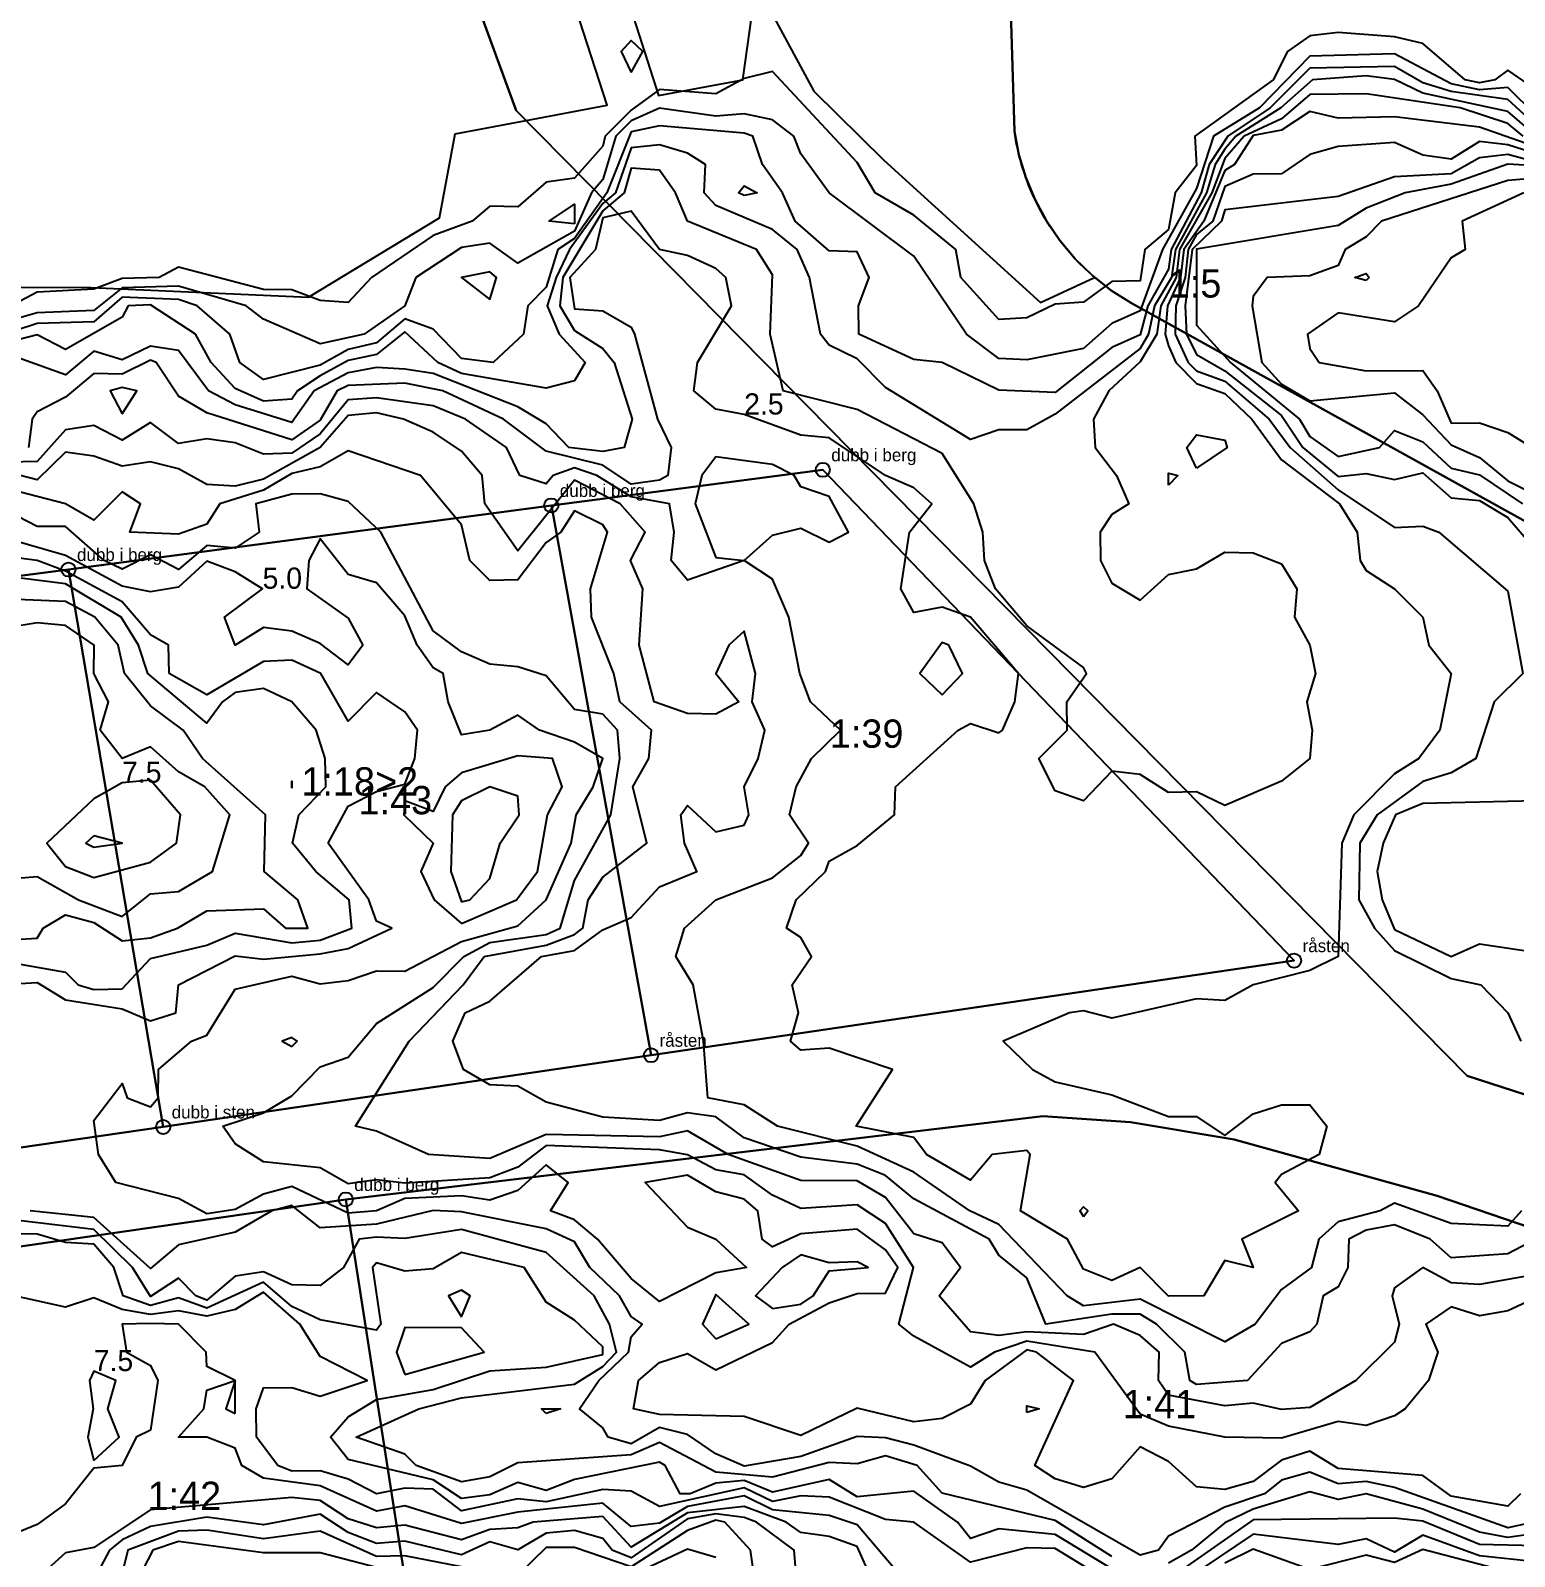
# Model space of a CAD drawing. Header units: metres. Extents: x 304729 to 308942, y 6403920 to 6405836.
# Drawn here: x 305443.5 to 305548.5, y 6404419.6 to 6404527.5 of the extents above; entities that cross this region are included whole.
import ezdxf

# ---------------------------------------------------------------- set-up
doc = ezdxf.new("R2010")
doc.units = ezdxf.units.M
for name, color, linetype in [('FASTIGHETSGRANSER', 7, 'Continuous'), ('GRANSPUNKTER', 1, 'Continuous'), ('HOJDKURVOR_GRUND', 4, 'Continuous'), ('HOJDKURVOR_STOD', 6, 'Continuous'), ('HOJDKURVOR_TEXT', 2, 'Continuous'), ('LILLEBY_4_8', 5, 'Continuous'), ('TOMTBETECKNINGAR', 3, 'Continuous'), ('TOMTER_1945', 1, 'Continuous')]:
    doc.layers.add(name, color=color, linetype=linetype)

msp = doc.modelspace()

# ---------------------------------------------------------------- linework, layer by layer
at = {"layer": 'FASTIGHETSGRANSER'}
msp.add_lwpolyline([(305510.987, 6404589.282), (305445.572, 6404610.011), (305477.883, 6404521.822), (305482.852, 6404516.777), (305545.142, 6404453.551), (305584.749, 6404440.736), (305585.188, 6404442.458), (305592.017, 6404469.243), (305568.066, 6404482.343), (305521.396, 6404508.195), (305519.965, 6404509.1), (305518.634, 6404510.147), (305517.417, 6404511.324), (305516.326, 6404512.619), (305515.373, 6404514.018), (305514.569, 6404515.508), (305513.92, 6404517.072), (305513.434, 6404518.694), (305513.117, 6404520.357), (305510.987, 6404589.282)], close=True, dxfattribs=at)
for points in [[(305482.264, 6404540.633), (305487.947, 6404522.876), (305493.896, 6404523.993), (305494.842, 6404530.744), (305498.928, 6404523.195), (305503.867, 6404518.31), (305514.964, 6404508.241), (305518.787, 6404510.015), (305518.769, 6404510.03), (305518.171, 6404510.566), (305517.601, 6404511.129), (305517.058, 6404511.721), (305516.545, 6404512.337), (305516.062, 6404512.977), (305515.611, 6404513.641), (305515.192, 6404514.325), (305514.807, 6404515.029), (305514.456, 6404515.75), (305514.14, 6404516.488), (305513.861, 6404517.24), (305513.619, 6404518.004), (305513.414, 6404518.78), (305513.247, 6404519.564), (305513.118, 6404520.356), (305510.987, 6404589.283)], [(305385.438, 6404515.505), (305392.62, 6404513.041), (305402.913, 6404513.015), (305417.761, 6404509.355), (305447.782, 6404509.31), (305463.191, 6404508.627), (305472.447, 6404514.221), (305473.569, 6404520.177), (305478.575, 6404521.116), (305484.31, 6404522.193), (305478.767, 6404539.315)]]:
    msp.add_lwpolyline(points, dxfattribs=at)
at = {"layer": 'GRANSPUNKTER'}
for centre in [(305499.56, 6404496.41, 2.89), (305480.36, 6404493.89, 3.32), (305446.21, 6404489.36, 5.08), (305532.89, 6404461.7, 2.38), (305487.41, 6404455.01, 3.15), (305452.91, 6404449.94, 4.81), (305465.82, 6404444.81, 4.92)]:
    msp.add_circle(centre, 0.5, dxfattribs=at)
at = {"layer": 'HOJDKURVOR_GRUND'}
for points in [[(305550, 6404521.5, 0.5), (305548, 6404523.45, 0.5), (305546, 6404523.28, 0.5), (305544, 6404523.7, 0.5), (305540, 6404525.84, 0.5), (305534, 6404525.66, 0.5), (305530.45, 6404522, 0.5), (305527.2, 6404520, 0.5), (305526, 6404516.3, 0.5), (305523.58, 6404512, 0.5), (305522, 6404507.66, 0.5), (305520, 6404506.76, 0.5), (305518, 6404505, 0.5), (305514, 6404504.19, 0.5), (305512, 6404504.29, 0.5), (305509.72, 6404506, 0.5), (305506, 6404511.52, 0.5), (305500, 6404516, 0.5), (305498, 6404518.75, 0.5), (305497.52, 6404520, 0.5), (305496, 6404521.16, 0.5), (305494, 6404521.59, 0.5), (305492, 6404521.41, 0.5), (305488, 6404521.98, 0.5), (305486, 6404521.08, 0.5), (305484.93, 6404520, 0.5), (305484, 6404516.95, 0.5), (305483.19, 6404516, 0.5), (305482, 6404513.28, 0.5), (305478, 6404511.03, 0.5), (305476, 6404512.43, 0.5), (305474, 6404512.13, 0.5), (305470.77, 6404510, 0.5), (305470, 6404508, 0.5), (305467.12, 6404506, 0.5), (305464, 6404505.33, 0.5), (305460, 6404507.06, 0.5), (305458.77, 6404508, 0.5), (305454, 6404509.4, 0.5), (305450, 6404509.28, 0.5), (305448, 6404507.67, 0.5), (305444, 6404507.51, 0.5), (305440, 6404506.39, 0.5)], [(305550, 6404520.78, 1), (305548, 6404522.59, 1), (305544, 6404523.17, 1), (305542, 6404523.78, 1), (305540, 6404524.93, 1), (305534, 6404524.82, 1), (305531.2, 6404522, 1), (305528.21, 6404520, 1), (305526.88, 6404518, 1), (305526.31, 6404516, 1), (305524.2, 6404512, 1), (305524, 6404510.6, 1), (305522.55, 6404508, 1), (305522, 6404505.96, 1), (305520, 6404505.05, 1), (305516, 6404501.88, 1), (305512, 6404502.04, 1), (305508, 6404504, 1), (305506, 6404504.21, 1), (305502.12, 6404506, 1), (305502.09, 6404508, 1), (305502.85, 6404510, 1), (305502, 6404511.83, 1), (305500, 6404511.89, 1), (305497.6, 6404514, 1), (305496.7, 6404516, 1), (305495.29, 6404518, 1), (305494.62, 6404520, 1), (305494, 6404520.22, 1), (305488, 6404520.74, 1), (305486, 6404520.31, 1), (305484.29, 6404516, 1), (305482, 6404512.76, 1), (305480.83, 6404512, 1), (305480, 6404509.33, 1), (305478.7, 6404508, 1), (305478.4, 6404506, 1), (305476.25, 6404504, 1), (305474, 6404504.28, 1), (305472, 6404506.35, 1), (305470, 6404507.08, 1), (305468, 6404505.4, 1), (305466, 6404504.93, 1), (305464, 6404503.82, 1), (305460, 6404502.8, 1), (305458.32, 6404504, 1), (305457.62, 6404506, 1), (305455.3, 6404508, 1), (305454, 6404508.45, 1), (305450, 6404508.63, 1), (305448, 6404506.87, 1), (305444, 6404506.75, 1), (305438, 6404504.81, 1)], [(305550, 6404520.06, 1.5), (305548, 6404521.74, 1.5), (305542, 6404523.05, 1.5), (305540, 6404524.02, 1.5), (305538, 6404524.27, 1.5), (305534.2, 6404524, 1.5), (305531.95, 6404522, 1.5), (305528.78, 6404520, 1.5), (305528, 6404519.09, 1.5), (305527.3, 6404518, 1.5), (305526.7, 6404516, 1.5), (305524.5, 6404512, 1.5), (305524.23, 6404510, 1.5), (305523.01, 6404508, 1.5), (305522.6, 6404506, 1.5), (305522, 6404505, 1.5), (305516, 6404500.34, 1.5), (305514, 6404499.24, 1.5), (305512, 6404499.23, 1.5), (305510, 6404498.56, 1.5), (305504, 6404502.23, 1.5), (305502, 6404504.25, 1.5), (305500, 6404505.23, 1.5), (305499.4, 6404506, 1.5), (305498.61, 6404510, 1.5), (305497.74, 6404512, 1.5), (305496, 6404513.4, 1.5), (305492, 6404515.11, 1.5), (305491.17, 6404516, 1.5), (305491.27, 6404518, 1.5), (305490, 6404518.81, 1.5), (305488, 6404519.39, 1.5), (305486, 6404519.19, 1.5), (305484.9, 6404516, 1.5), (305484, 6404515.24, 1.5), (305481.64, 6404512, 1.5), (305480.7, 6404510, 1.5), (305480.07, 6404508, 1.5), (305480.91, 6404506, 1.5), (305482.75, 6404504, 1.5), (305482, 6404502.7, 1.5), (305480, 6404502.18, 1.5), (305474, 6404503.23, 1.5), (305472.33, 6404504, 1.5), (305470, 6404506.17, 1.5), (305468, 6404504.57, 1.5), (305466, 6404504.14, 1.5), (305464, 6404503.05, 1.5), (305462.4, 6404502, 1.5), (305462, 6404501.4, 1.5), (305460, 6404501.27, 1.5), (305458, 6404502.16, 1.5), (305456.3, 6404504, 1.5), (305455.2, 6404506, 1.5), (305452, 6404508.08, 1.5), (305450.44, 6404508, 1.5), (305450, 6404507.2, 1.5), (305446, 6404504.92, 1.5), (305444, 6404505.96, 1.5), (305442, 6404505.43, 1.5)], [(305549.09, 6404520, 2), (305548, 6404520.91, 2), (305544.65, 6404522, 2), (305538, 6404523, 2), (305534, 6404522.96, 2), (305532, 6404521.24, 2), (305529.36, 6404520, 2), (305528, 6404518.42, 2), (305527.08, 6404516, 2), (305524.79, 6404512, 2), (305524.55, 6404510, 2), (305523.47, 6404508, 2), (305523.19, 6404506, 2), (305522, 6404504.04, 2), (305519.79, 6404502, 2), (305518.71, 6404500, 2), (305518.82, 6404498, 2), (305520.34, 6404496, 2), (305521.2, 6404494, 2), (305520, 6404493.25, 2), (305519.17, 6404492, 2), (305519.2, 6404490, 2), (305520, 6404488.4, 2), (305522, 6404487.2, 2), (305524, 6404489, 2), (305526, 6404489.4, 2), (305528, 6404490.59, 2), (305530, 6404490.53, 2), (305532, 6404489.75, 2), (305533.08, 6404488, 2), (305532.91, 6404486, 2), (305534, 6404484, 2), (305534.4, 6404482, 2), (305533.8, 6404480, 2), (305534.17, 6404478, 2), (305534, 6404476, 2), (305532, 6404474.4, 2), (305528, 6404472.67, 2), (305526, 6404473.64, 2), (305524, 6404473.6, 2), (305522, 6404474.86, 2), (305520, 6404475.11, 2), (305518, 6404473, 2), (305516, 6404473.71, 2), (305514.83, 6404476, 2), (305516.84, 6404478, 2), (305516.83, 6404480, 2), (305518.2, 6404482, 2), (305518, 6404482.44, 2), (305514, 6404485.38, 2), (305511.78, 6404488, 2), (305511, 6404490, 2), (305510.87, 6404492, 2), (305510.25, 6404494, 2), (305508, 6404497.57, 2), (305502, 6404500.67, 2), (305496.75, 6404502, 2), (305495.83, 6404506, 2), (305496, 6404510.21, 2), (305494.87, 6404512, 2), (305490, 6404514, 2), (305489.14, 6404516, 2), (305488, 6404517.6, 2), (305486, 6404517.74, 2), (305485.5, 6404516, 2), (305484, 6404514.73, 2), (305481.18, 6404510, 2), (305480.97, 6404508, 2), (305482, 6404506.27, 2), (305484, 6404504.98, 2), (305484.81, 6404504, 2), (305486.07, 6404500, 2), (305485.5, 6404498, 2), (305484, 6404497.71, 2), (305481.6, 6404498, 2), (305480, 6404499.66, 2), (305478, 6404500.87, 2), (305472, 6404503.22, 2), (305470, 6404503.52, 2), (305468, 6404503.65, 2), (305466, 6404503.27, 2), (305463.58, 6404502, 2), (305462, 6404499.75, 2), (305458, 6404501.01, 2), (305456.12, 6404502, 2), (305454, 6404504.84, 2), (305452, 6404505.16, 2), (305450, 6404504.19, 2), (305448, 6404504.8, 2), (305446, 6404503.13, 2), (305442, 6404504.56, 2)], [(305552, 6404518.12, 3), (305548, 6404519.39, 3), (305546, 6404519.63, 3), (305544, 6404518.38, 3), (305542, 6404518.67, 3), (305540, 6404519.56, 3), (305536, 6404519.27, 3), (305534, 6404518.7, 3), (305532, 6404517.35, 3), (305530, 6404517.33, 3), (305528, 6404516.45, 3), (305527.14, 6404514, 3), (305526, 6404513.05, 3), (305525.39, 6404512, 3), (305525.19, 6404510, 3), (305524.54, 6404508, 3), (305524.48, 6404506, 3), (305525.41, 6404504, 3), (305526, 6404503.41, 3), (305528, 6404502.67, 3), (305531.14, 6404500, 3), (305532.61, 6404498, 3), (305536, 6404495, 3), (305540, 6404492.32, 3), (305542, 6404492.42, 3), (305543.14, 6404492, 3), (305548, 6404487.82, 3), (305549.07, 6404482, 3), (305547.05, 6404480, 3), (305545.75, 6404476, 3), (305544, 6404474.98, 3), (305542, 6404474.37, 3), (305538.78, 6404472, 3), (305537.54, 6404470, 3), (305537.48, 6404466, 3), (305538.59, 6404464, 3), (305540, 6404462.42, 3), (305544, 6404460.44, 3), (305546.11, 6404460, 3), (305548, 6404458, 3), (305548.92, 6404456, 3)], [(305552, 6404517.63, 3.5), (305548, 6404518.71, 3.5), (305546, 6404518.47, 3.5), (305544, 6404517.34, 3.5), (305540, 6404517.13, 3.5), (305536, 6404515.75, 3.5), (305528, 6404514.8, 3.5), (305527.75, 6404514, 3.5), (305525.69, 6404512, 3.5), (305525.19, 6404508, 3.5), (305525.29, 6404506, 3.5), (305526, 6404504.56, 3.5), (305528, 6404503.41, 3.5), (305532, 6404500.26, 3.5), (305533.51, 6404498, 3.5), (305536, 6404495.94, 3.5), (305538, 6404496.15, 3.5), (305540, 6404495.73, 3.5), (305542, 6404496.19, 3.5), (305544, 6404494.42, 3.5), (305546, 6404494.25, 3.5), (305548, 6404493.03, 3.5), (305550.62, 6404490, 3.5)], [(305550, 6404517.91, 4), (305548, 6404518.03, 4), (305544, 6404516.6, 4), (305540.75, 6404516, 4), (305538, 6404514.91, 4), (305536, 6404513.7, 4), (305526, 6404512.02, 4), (305526, 6404506.63, 4), (305528.4, 6404504, 4), (305533.27, 6404500, 4), (305534, 6404498.77, 4), (305536, 6404497.36, 4), (305538.93, 6404498, 4), (305540, 6404499.2, 4), (305542, 6404498.39, 4), (305544, 6404496.53, 4), (305546, 6404496.05, 4), (305549.04, 6404494, 4)], [(305494, 6404515.82, 1), (305493.59, 6404516, 1), (305494, 6404516.5, 1), (305494.92, 6404516, 1), (305494, 6404515.82, 1)], [(305550, 6404517.04, 4.5), (305548, 6404516.87, 4.5), (305539.07, 6404514, 4.5), (305538, 6404512.89, 4.5), (305536.5, 6404512, 4.5), (305536, 6404510.86, 4.5), (305534, 6404510.12, 4.5), (305531, 6404510, 4.5), (305530, 6404508.67, 4.5), (305529.93, 6404508, 4.5), (305530.61, 6404504, 4.5), (305532, 6404502.47, 4.5), (305534, 6404501.3, 4.5), (305540, 6404501.86, 4.5), (305542, 6404500.31, 4.5), (305544, 6404498.18, 4.5), (305546, 6404497.27, 4.5), (305548, 6404495.63, 4.5), (305550, 6404494.63, 4.5)], [(305476, 6404508.46, 1), (305476.49, 6404510, 1), (305476, 6404510.41, 1), (305474, 6404510, 1), (305476, 6404508.46, 1)], [(305538, 6404509.81, 4.5), (305537.2, 6404510, 4.5), (305538, 6404510.29, 4.5), (305538.2, 6404510, 4.5), (305538, 6404509.81, 4.5)], [(305450, 6404500.38, 3), (305451.04, 6404502, 3), (305450, 6404502.24, 3), (305449.16, 6404502, 3), (305450, 6404500.38, 3)], [(305548.97, 6404444, 3), (305548, 6404442.92, 3), (305544, 6404443.11, 3), (305540, 6404444.55, 3), (305538.97, 6404444, 3), (305536, 6404443.24, 3), (305534.65, 6404442, 3), (305534.12, 6404440, 3), (305532, 6404438.44, 3), (305530.14, 6404436, 3), (305528, 6404434.74, 3), (305522, 6404437.75, 3), (305518, 6404437.29, 3), (305516.85, 6404438, 3), (305512, 6404443.04, 3), (305509.96, 6404444, 3), (305506, 6404446.73, 3), (305502, 6404448.58, 3), (305496.36, 6404450, 3), (305494, 6404451.5, 3), (305491.43, 6404452, 3), (305491.12, 6404456, 3), (305490.4, 6404460, 3), (305489.17, 6404462, 3), (305489.79, 6404464, 3), (305492, 6404466, 3), (305496, 6404467.56, 3), (305498, 6404469.14, 3), (305498.54, 6404470, 3), (305497.21, 6404472, 3), (305497.68, 6404474, 3), (305498.77, 6404476, 3), (305500.82, 6404478, 3), (305498.7, 6404480, 3), (305497.94, 6404482, 3), (305497.15, 6404486, 3), (305496, 6404488.67, 3), (305494, 6404490, 3), (305490, 6404488.6, 3), (305488.83, 6404490, 3), (305489.05, 6404492, 3), (305488.71, 6404494, 3), (305486, 6404494.51, 3), (305483.58, 6404496, 3), (305482, 6404496.54, 3), (305480.48, 6404496, 3), (305480, 6404495.42, 3), (305478.14, 6404496, 3), (305477.18, 6404498, 3), (305474.3, 6404500, 3), (305472, 6404500.94, 3), (305468, 6404501.49, 3), (305466, 6404501.36, 3), (305464, 6404498.96, 3), (305462, 6404497.59, 3), (305460, 6404497.51, 3), (305458, 6404498.32, 3), (305456, 6404498.6, 3), (305454, 6404498.27, 3), (305452, 6404499.75, 3), (305450, 6404498.5, 3), (305448, 6404499.55, 3), (305446, 6404499.24, 3), (305444, 6404496.99, 3), (305442, 6404496.94, 3)], [(305550, 6404442, 3.5), (305548, 6404440.97, 3.5), (305544, 6404440.68, 3.5), (305542.51, 6404442, 3.5), (305540, 6404443.01, 3.5), (305538, 6404442.65, 3.5), (305536.76, 6404442, 3.5), (305536.69, 6404440, 3.5), (305536, 6404438.64, 3.5), (305534.94, 6404438, 3.5), (305534.5, 6404436, 3.5), (305534, 6404435.44, 3.5), (305532, 6404434.63, 3.5), (305529.6, 6404432, 3.5), (305526, 6404431.73, 3.5), (305525.52, 6404432, 3.5), (305525.17, 6404434, 3.5), (305523.16, 6404436, 3.5), (305522, 6404436.69, 3.5), (305520, 6404436.7, 3.5), (305515.33, 6404436, 3.5), (305514, 6404439.26, 3.5), (305512, 6404440.88, 3.5), (305511.33, 6404442, 3.5), (305506, 6404444.86, 3.5), (305504, 6404446.51, 3.5), (305502, 6404447.31, 3.5), (305498, 6404447.8, 3.5), (305494, 6404449.17, 3.5), (305492, 6404450.65, 3.5), (305490, 6404450.94, 3.5), (305488, 6404450.4, 3.5), (305484, 6404450.62, 3.5), (305480, 6404451.69, 3.5), (305478, 6404452.83, 3.5), (305476, 6404452.92, 3.5), (305474.14, 6404454, 3.5), (305473.39, 6404456, 3.5), (305474.27, 6404458, 3.5), (305476, 6404458.84, 3.5), (305479.67, 6404462, 3.5), (305482, 6404462.41, 3.5), (305484, 6404463.87, 3.5), (305486, 6404464.75, 3.5), (305488, 6404466.92, 3.5), (305490.64, 6404468, 3.5), (305489.78, 6404470, 3.5), (305489.53, 6404472, 3.5), (305490, 6404472.67, 3.5), (305492, 6404470.8, 3.5), (305494, 6404471.27, 3.5), (305494.32, 6404472, 3.5), (305494, 6404474, 3.5), (305495, 6404476, 3.5), (305495.45, 6404478, 3.5), (305494.56, 6404480, 3.5), (305494.81, 6404482, 3.5), (305494, 6404485, 3.5), (305492.92, 6404484, 3.5), (305492, 6404482, 3.5), (305493.63, 6404480, 3.5), (305492, 6404479.14, 3.5), (305490, 6404479.17, 3.5), (305487.64, 6404480, 3.5), (305486.57, 6404484, 3.5), (305486.84, 6404488, 3.5), (305485.95, 6404490, 3.5), (305487, 6404492, 3.5), (305485.22, 6404494, 3.5), (305482, 6404495.67, 3.5), (305478, 6404490.69, 3.5), (305475.66, 6404494, 3.5), (305475.48, 6404496, 3.5), (305474, 6404497.74, 3.5), (305472, 6404499.08, 3.5), (305469.9, 6404500, 3.5), (305468, 6404500.43, 3.5), (305466, 6404500.24, 3.5), (305464, 6404498, 3.5), (305460, 6404495.75, 3.5), (305458, 6404495.25, 3.5), (305456, 6404495.37, 3.5), (305454, 6404496.48, 3.5), (305452, 6404496.97, 3.5), (305450, 6404496.68, 3.5), (305448, 6404497.38, 3.5), (305446, 6404497.66, 3.5), (305444, 6404495.71, 3.5), (305442, 6404496.22, 3.5)], [(305526, 6404496.53, 2), (305525.31, 6404498, 2), (305526, 6404498.88, 2), (305528, 6404498.5, 2), (305528.17, 6404498, 2), (305526, 6404496.53, 2)], [(305550, 6404439.51, 4), (305546, 6404438.8, 4), (305544, 6404438.91, 4), (305542, 6404440, 4), (305540, 6404438.55, 4), (305539.82, 6404438, 4), (305540.33, 6404436, 4), (305540, 6404434.71, 4), (305537.26, 6404432, 4), (305534, 6404430.09, 4), (305532, 6404429.96, 4), (305530, 6404430.4, 4), (305528, 6404430.22, 4), (305524, 6404430.96, 4), (305523.31, 6404432, 4), (305523.35, 6404434, 4), (305522, 6404435.19, 4), (305520.11, 6404436, 4), (305518, 6404435.25, 4), (305514, 6404435.44, 4), (305512, 6404435.19, 4), (305510, 6404435.46, 4), (305507.79, 6404438, 4), (305509.31, 6404440, 4), (305508, 6404441.75, 4), (305506, 6404442.39, 4), (305504, 6404444.95, 4), (305502, 6404446.12, 4), (305498, 6404446.16, 4), (305492.87, 6404448, 4), (305490, 6404449.66, 4), (305488, 6404449.25, 4), (305480, 6404449.4, 4), (305476, 6404447.7, 4), (305471.67, 6404448, 4), (305468, 6404449.65, 4), (305466.5, 6404450, 4), (305470.3, 6404456, 4), (305474.12, 6404460, 4), (305475.62, 6404462, 4), (305480, 6404462.79, 4), (305482, 6404463.56, 4), (305482.58, 6404464, 4), (305482.97, 6404466, 4), (305484, 6404467.61, 4), (305487.11, 6404470, 4), (305486.12, 6404474, 4), (305487.26, 6404476, 4), (305487.45, 6404478, 4), (305485.2, 6404480, 4), (305484.79, 6404482, 4), (305483.19, 6404486, 4), (305483.14, 6404488, 4), (305484.33, 6404492, 4), (305484, 6404492.52, 4), (305482, 6404493.52, 4), (305481.03, 6404492, 4), (305480, 6404491.28, 4), (305478, 6404488.62, 4), (305476, 6404488.59, 4), (305474.59, 6404490, 4), (305474, 6404492.53, 4), (305471.11, 6404496, 4), (305466, 6404497.76, 4), (305464, 6404496.63, 4), (305462, 6404496.16, 4), (305460, 6404494.97, 4), (305456.91, 6404494, 4), (305456, 6404492.57, 4), (305454, 6404491.85, 4), (305450.55, 6404492, 4), (305451.31, 6404494, 4), (305450, 6404494.86, 4), (305448, 6404492.86, 4), (305446, 6404494, 4), (305442, 6404495.04, 4)], [(305492, 6404490.21, 3), (305494, 6404490, 3), (305496, 6404491.78, 3), (305498, 6404492.29, 3), (305500, 6404491.29, 3), (305501.38, 6404492, 3), (305500, 6404494.53, 3), (305498, 6404495.2, 3), (305497.53, 6404496, 3), (305496, 6404496.79, 3), (305492, 6404497.33, 3), (305491, 6404496, 3), (305490.53, 6404494, 3), (305492, 6404490.21, 3)], [(305524, 6404495.33, 2), (305524, 6404496.17, 2), (305524.67, 6404496, 2), (305524, 6404495.33, 2)], [(305558, 6404441.58, 4.5), (305548, 6404436.93, 4.5), (305546, 6404436.58, 4.5), (305544, 6404437.22, 4.5), (305542.22, 6404436, 4.5), (305543.05, 6404434, 4.5), (305542.4, 6404432, 4.5), (305540.75, 6404430, 4.5), (305540, 6404429.52, 4.5), (305538, 6404428.83, 4.5), (305536, 6404429.11, 4.5), (305532, 6404427.94, 4.5), (305528, 6404428, 4.5), (305524, 6404428.78, 4.5), (305522, 6404429.63, 4.5), (305518.8, 6404434, 4.5), (305514, 6404434.8, 4.5), (305511.7, 6404434, 4.5), (305510, 6404432.95, 4.5), (305506, 6404435.14, 4.5), (305504.94, 6404436, 4.5), (305505.98, 6404440, 4.5), (305504, 6404443.1, 4.5), (305502, 6404444.42, 4.5), (305498, 6404444.16, 4.5), (305496, 6404445.11, 4.5), (305494, 6404446.55, 4.5), (305492, 6404446.9, 4.5), (305490, 6404447.97, 4.5), (305488, 6404448.33, 4.5), (305480, 6404448.62, 4.5), (305478, 6404447.09, 4.5), (305476, 6404446.33, 4.5), (305470, 6404445.96, 4.5), (305468, 6404446.2, 4.5), (305466, 6404445.91, 4.5), (305464, 6404447.04, 4.5), (305460, 6404447.48, 4.5), (305458, 6404448.75, 4.5), (305457.13, 6404450, 4.5), (305460, 6404450.93, 4.5), (305462, 6404452.15, 4.5), (305464, 6404454.2, 4.5), (305466, 6404454.88, 4.5), (305468, 6404457.25, 4.5), (305472, 6404459.79, 4.5), (305474.17, 6404462, 4.5), (305476, 6404462.99, 4.5), (305480, 6404463.55, 4.5), (305480.98, 6404464, 4.5), (305482, 6404467.36, 4.5), (305484.57, 6404472, 4.5), (305485.2, 6404476, 4.5), (305485.05, 6404478, 4.5), (305484, 6404479.12, 4.5), (305482, 6404479.46, 4.5), (305480, 6404481.84, 4.5), (305478, 6404482.48, 4.5), (305476, 6404482.67, 4.5), (305474, 6404483.53, 4.5), (305472, 6404485.02, 4.5), (305468.3, 6404492, 4.5), (305466, 6404494.16, 4.5), (305464, 6404494.71, 4.5), (305462, 6404494.68, 4.5), (305459.45, 6404494, 4.5), (305459.7, 6404492, 4.5), (305458, 6404490.87, 4.5), (305456, 6404491.05, 4.5), (305454, 6404489.37, 4.5), (305452, 6404490.39, 4.5), (305450, 6404489.38, 4.5), (305448.73, 6404490, 4.5), (305446, 6404492.41, 4.5), (305444, 6404492.41, 4.5), (305442, 6404493.43, 4.5)], [(305442, 6404460.03, 5.5), (305444, 6404460.15, 5.5), (305446, 6404458.94, 5.5), (305450, 6404458.29, 5.5), (305452, 6404457.45, 5.5), (305453.8, 6404458, 5.5), (305454, 6404460, 5.5), (305458, 6404462.03, 5.5), (305460, 6404461.8, 5.5), (305464, 6404462.17, 5.5), (305466, 6404462.55, 5.5), (305469.09, 6404464, 5.5), (305468, 6404464.48, 5.5), (305467.46, 6404466, 5.5), (305464.58, 6404470, 5.5), (305466, 6404472.62, 5.5), (305468, 6404473.67, 5.5), (305470, 6404474.18, 5.5), (305470.71, 6404476, 5.5), (305470.9, 6404478, 5.5), (305470, 6404479.29, 5.5), (305468, 6404480.67, 5.5), (305466, 6404478.64, 5.5), (305464.05, 6404482, 5.5), (305462, 6404482.94, 5.5), (305460, 6404482.86, 5.5), (305456, 6404480.5, 5.5), (305453.32, 6404482, 5.5), (305453.29, 6404484, 5.5), (305452, 6404484.75, 5.5), (305450, 6404487.07, 5.5), (305446, 6404489.24, 5.5), (305444, 6404490, 5.5), (305442, 6404490.25, 5.5)], [(305442, 6404461.59, 6), (305446, 6404460.88, 6), (305446.9, 6404460, 6), (305448, 6404459.66, 6), (305450, 6404459.71, 6), (305452, 6404461.85, 6), (305456, 6404462.8, 6), (305458, 6404463.65, 6), (305462, 6404462.95, 6), (305464, 6404463.15, 6), (305466.24, 6404464, 6), (305466.06, 6404466, 6), (305463.71, 6404468, 6), (305462.05, 6404470, 6), (305462.5, 6404472, 6), (305464.42, 6404474, 6), (305464.37, 6404476, 6), (305463.73, 6404478, 6), (305462, 6404480, 6), (305460, 6404480.94, 6), (305458, 6404480.66, 6), (305457.11, 6404480, 6), (305456, 6404478.5, 6), (305451.83, 6404482, 6), (305451.17, 6404484, 6), (305449.93, 6404486, 6), (305446, 6404488.34, 6), (305440, 6404489.09, 6)], [(305440, 6404463.05, 6.5), (305444, 6404463.3, 6.5), (305444.42, 6404464, 6.5), (305446, 6404464.93, 6.5), (305448, 6404464.4, 6.5), (305450, 6404463.1, 6.5), (305452, 6404463.32, 6.5), (305453.92, 6404464, 6.5), (305456, 6404465.23, 6.5), (305460, 6404465.37, 6.5), (305461.56, 6404464, 6.5), (305463.14, 6404464, 6.5), (305462.43, 6404466, 6.5), (305460.06, 6404468, 6.5), (305460.14, 6404472, 6.5), (305455.7, 6404476, 6.5), (305454.31, 6404478, 6.5), (305452, 6404479.71, 6.5), (305450.17, 6404482, 6.5), (305449.73, 6404484, 6.5), (305448.07, 6404486, 6.5), (305446, 6404487.1, 6.5), (305442, 6404487.27, 6.5)], [(305442, 6404467.48, 7), (305444, 6404467.66, 7), (305446.93, 6404466, 7), (305450, 6404464.82, 7), (305452, 6404466.42, 7), (305454, 6404466.6, 7), (305456.4, 6404468, 7), (305457.62, 6404472, 7), (305455.85, 6404474, 7), (305454, 6404475.06, 7), (305452, 6404476.82, 7), (305450, 6404476, 7), (305448.46, 6404478, 7), (305449.03, 6404480, 7), (305448, 6404482, 7), (305448.03, 6404484, 7), (305446, 6404485.4, 7), (305444, 6404485.6, 7), (305442, 6404485.27, 7)], [(305508, 6404480.5, 3), (305509.43, 6404482, 3), (305508.47, 6404484, 3), (305508, 6404484.19, 3), (305506.42, 6404482, 3), (305508, 6404480.5, 3)], [(305474, 6404464.33, 5.5), (305477.9, 6404466, 5.5), (305479.38, 6404468, 5.5), (305480.08, 6404472, 5.5), (305481.12, 6404474, 5.5), (305480.44, 6404476, 5.5), (305478, 6404476.19, 5.5), (305474, 6404474.98, 5.5), (305472.86, 6404474, 5.5), (305472, 6404472.25, 5.5), (305470, 6404473, 5.5), (305469.92, 6404472, 5.5), (305472, 6404470, 5.5), (305471.14, 6404468, 5.5), (305472.07, 6404466, 5.5), (305474, 6404464.33, 5.5)], [(305462, 6404473.9, 6.5), (305462, 6404474.4, 6.5), (305462, 6404473.9, 6.5)], [(305474, 6404465.85, 6), (305474.59, 6404466, 6), (305476, 6404467.5, 6), (305476.74, 6404470, 6), (305478.08, 6404472, 6), (305478, 6404473.33, 6), (305476, 6404474, 6), (305474, 6404473, 6), (305473.36, 6404472, 6), (305473.26, 6404468, 6), (305474, 6404465.85, 6)], [(305550, 6404473, 3.5), (305542, 6404472.82, 3.5), (305540.07, 6404472, 3.5), (305539.19, 6404470, 3.5), (305538.77, 6404468, 3.5), (305539.12, 6404466, 3.5), (305540, 6404463.91, 3.5), (305544, 6404462, 3.5), (305546, 6404462.9, 3.5), (305552, 6404462, 3.5)], [(305448, 6404469.72, 8), (305450, 6404470, 8), (305448, 6404470.52, 8), (305447.44, 6404470, 8), (305448, 6404469.72, 8)], [(305520, 6404419.55, 6), (305516, 6404422.1, 6), (305508, 6404424.05, 6), (305506.24, 6404426, 6), (305504, 6404426.68, 6), (305502, 6404426.12, 6), (305500, 6404426.2, 6), (305496, 6404425.16, 6), (305492, 6404425.52, 6), (305488, 6404427.63, 6), (305486, 6404426.74, 6), (305478, 6404426.18, 6), (305476, 6404425.2, 6), (305474, 6404424.83, 6), (305470.79, 6404426, 6), (305470, 6404426.79, 6), (305466.56, 6404428, 6), (305471, 6404430, 6), (305474, 6404430.78, 6), (305482, 6404431.74, 6), (305484, 6404433, 6), (305484.98, 6404434, 6), (305484.48, 6404436, 6), (305483.38, 6404438, 6), (305480, 6404441.06, 6), (305474, 6404442.69, 6), (305470, 6404442.06, 6), (305468, 6404442.15, 6), (305466.77, 6404442, 6), (305465.65, 6404440, 6), (305464, 6404438.73, 6), (305462, 6404438.78, 6), (305460, 6404439.7, 6), (305458, 6404439.38, 6), (305456, 6404437.69, 6), (305455.22, 6404438, 6), (305454, 6404439.24, 6), (305452, 6404437.96, 6), (305450.73, 6404440, 6), (305448, 6404442.68, 6), (305436.92, 6404444, 6)], [(305552, 6404422.45, 5.5), (305548, 6404421.59, 5.5), (305540, 6404424.44, 5.5), (305538, 6404424.87, 5.5), (305536, 6404424.71, 5.5), (305534, 6404425.53, 5.5), (305532, 6404424.96, 5.5), (305530.79, 6404424, 5.5), (305528, 6404423.06, 5.5), (305524, 6404421, 5.5), (305523.31, 6404420, 5.5), (305522, 6404419.65, 5.5), (305514, 6404424.26, 5.5), (305512, 6404424.81, 5.5), (305510, 6404425.95, 5.5), (305506, 6404427.44, 5.5), (305504, 6404427.95, 5.5), (305502, 6404428.04, 5.5), (305498, 6404426.63, 5.5), (305494, 6404425.96, 5.5), (305492, 6404426.83, 5.5), (305490, 6404428.19, 5.5), (305488, 6404428.69, 5.5), (305486, 6404427.53, 5.5), (305484.38, 6404428, 5.5), (305484, 6404428.67, 5.5), (305482.35, 6404430, 5.5), (305483.73, 6404432, 5.5), (305485.82, 6404434, 5.5), (305486, 6404435.1, 5.5), (305486.78, 6404436, 5.5), (305486, 6404436.53, 5.5), (305485.18, 6404438, 5.5), (305483.09, 6404440, 5.5), (305482, 6404441.82, 5.5), (305480, 6404442.74, 5.5), (305474, 6404443.93, 5.5), (305472, 6404444.02, 5.5), (305468, 6404443.07, 5.5), (305464, 6404442.8, 5.5), (305462, 6404444.38, 5.5), (305460.6, 6404444, 5.5), (305458, 6404442.5, 5.5), (305454, 6404441.6, 5.5), (305452, 6404439.92, 5.5), (305448, 6404443.54, 5.5), (305443.5, 6404444, 5.5)], [(305520, 6404418.68, 6.5), (305516, 6404421.11, 6.5), (305512, 6404421.52, 6.5), (305510, 6404420.83, 6.5), (305509.08, 6404422, 6.5), (305506, 6404424.17, 6.5), (305502, 6404423.79, 6.5), (305500, 6404425, 6.5), (305496, 6404424.11, 6.5), (305494, 6404424.93, 6.5), (305492, 6404424.75, 6.5), (305490.19, 6404424, 6.5), (305489.47, 6404424, 6.5), (305488.4, 6404426, 6.5), (305488, 6404426.23, 6.5), (305482, 6404425, 6.5), (305480, 6404424.24, 6.5), (305478, 6404424.79, 6.5), (305476, 6404423.92, 6.5), (305474, 6404423.67, 6.5), (305472, 6404424.99, 6.5), (305466, 6404426.41, 6.5), (305464.74, 6404428, 6.5), (305466, 6404429.43, 6.5), (305468, 6404430.66, 6.5), (305472, 6404431.37, 6.5), (305476, 6404432.69, 6.5), (305480, 6404432.95, 6.5), (305484, 6404433.85, 6.5), (305484, 6404434.39, 6.5), (305482, 6404436.27, 6.5), (305480, 6404437.54, 6.5), (305478.45, 6404440, 6.5), (305474, 6404441.06, 6.5), (305472, 6404439.91, 6.5), (305470, 6404439.75, 6.5), (305468, 6404440.32, 6.5), (305467.71, 6404440, 6.5), (305468.31, 6404436, 6.5), (305468, 6404435.57, 6.5), (305464, 6404436.29, 6.5), (305462, 6404437.24, 6.5), (305460, 6404438.97, 6.5), (305456, 6404437.12, 6.5), (305454, 6404437.85, 6.5), (305452, 6404437.32, 6.5), (305450.07, 6404438, 6.5), (305449.41, 6404440, 6.5), (305448, 6404441.66, 6.5), (305446, 6404441.76, 6.5), (305444, 6404442.35, 6.5), (305440, 6404442.43, 6.5)], [(305496, 6404437.11, 5.5), (305498, 6404437.4, 5.5), (305498.87, 6404438, 5.5), (305500, 6404439.77, 5.5), (305502.78, 6404440, 5.5), (305502, 6404440.39, 5.5), (305500, 6404440.32, 5.5), (305498, 6404440.9, 5.5), (305496.69, 6404440, 5.5), (305494.8, 6404438, 5.5), (305496, 6404437.11, 5.5)], [(305520, 6404417.67, 7), (305516, 6404420.12, 7), (305514, 6404420.17, 7), (305510, 6404419.17, 7), (305506, 6404422, 7), (305504, 6404422.17, 7), (305500, 6404423.76, 7), (305498, 6404423.85, 7), (305496, 6404423.46, 7), (305494, 6404424.41, 7), (305488, 6404423.1, 7), (305486, 6404424.17, 7), (305484, 6404424.31, 7), (305480, 6404423.43, 7), (305478, 6404423.64, 7), (305474, 6404422.79, 7), (305472, 6404424.33, 7), (305470, 6404424.39, 7), (305468, 6404424, 7), (305466, 6404425.04, 7), (305464, 6404425.63, 7), (305462, 6404425.6, 7), (305461.02, 6404426, 7), (305459.5, 6404428, 7), (305459.48, 6404430, 7), (305460, 6404431.5, 7), (305462, 6404431.52, 7), (305464, 6404430.91, 7), (305467.33, 6404432, 7), (305464, 6404433.71, 7), (305462.57, 6404436, 7), (305460, 6404438.25, 7), (305458, 6404437.03, 7), (305456, 6404436.56, 7), (305454, 6404436.93, 7), (305452, 6404436.68, 7), (305450, 6404437.02, 7), (305448, 6404437.85, 7), (305446, 6404437.2, 7), (305440, 6404438.52, 7)], [(305474, 6404436.5, 7), (305474.63, 6404438, 7), (305474, 6404438.39, 7), (305473.08, 6404438, 7), (305474, 6404436.5, 7)], [(305492, 6404434.95, 5.5), (305494.32, 6404436, 5.5), (305492, 6404438.09, 5.5), (305491.06, 6404436, 5.5), (305492, 6404434.95, 5.5)], [(305470, 6404432.44, 7), (305475.62, 6404434, 7), (305474, 6404435.73, 7), (305470, 6404435.75, 7), (305469.42, 6404434, 7), (305470, 6404432.44, 7)], [(305480, 6404429.67, 5.5), (305479.67, 6404430, 5.5), (305481, 6404430, 5.5), (305480, 6404429.67, 5.5)], [(305503, 6404418, 8), (305502, 6404420.27, 8), (305500, 6404420.97, 8), (305498, 6404421.25, 8), (305496.96, 6404422, 8), (305494, 6404423.09, 8), (305490, 6404422.66, 8), (305486, 6404420.23, 8), (305484, 6404422.39, 8), (305479.08, 6404422, 8), (305478, 6404421.59, 8), (305476, 6404421.48, 8), (305474, 6404420.74, 8), (305470, 6404421.78, 8), (305468, 6404421.58, 8), (305466, 6404422.22, 8), (305464, 6404423.53, 8), (305462, 6404423.74, 8), (305452, 6404422.86, 8), (305448, 6404420.2, 8), (305446, 6404419.81, 8), (305444, 6404418, 8)], [(305550, 6404421.18, 6), (305548, 6404420.9, 6), (305546, 6404421.29, 6), (305542, 6404422.92, 6), (305538, 6404424, 6), (305536, 6404423.6, 6), (305534, 6404424.14, 6), (305530, 6404422.9, 6), (305528, 6404421.94, 6), (305525.63, 6404420, 6), (305524, 6404419.09, 6)], [(305497.69, 6404418, 8.5), (305497.53, 6404420, 8.5), (305494.88, 6404422, 8.5), (305494, 6404422.33, 8.5), (305492, 6404422.59, 8.5), (305490, 6404422.23, 8.5), (305486, 6404419.47, 8.5), (305484.67, 6404420, 8.5), (305484, 6404420.84, 8.5), (305482, 6404421.4, 8.5), (305480, 6404421.21, 8.5), (305478, 6404420.03, 8.5), (305476, 6404420.61, 8.5), (305474, 6404419.69, 8.5), (305470, 6404420.65, 8.5), (305468, 6404420.48, 8.5), (305466, 6404421.25, 8.5), (305464, 6404422.56, 8.5), (305460, 6404421.8, 8.5), (305456, 6404422.35, 8.5), (305452, 6404421.68, 8.5), (305450, 6404420.75, 8.5), (305449.11, 6404420, 8.5), (305448.04, 6404418, 8.5)], [(305494.72, 6404418, 9), (305494.45, 6404420, 9), (305492.63, 6404422, 9), (305492, 6404422.12, 9), (305490, 6404421.39, 9), (305486, 6404418.84, 9), (305482, 6404420.19, 9), (305480, 6404420.2, 9), (305478, 6404418.25, 9)], [(305550, 6404420.31, 6.5), (305546, 6404420.41, 6.5), (305542, 6404422.05, 6.5), (305540, 6404422.28, 6.5), (305530, 6404422.15, 6.5), (305524, 6404417.97, 6.5)], [(305474, 6404418.83, 9), (305470, 6404419.6, 9), (305468, 6404419.56, 9), (305464, 6404421.36, 9), (305460, 6404420.8, 9), (305456, 6404421.42, 9), (305454, 6404421.35, 9), (305450.41, 6404420, 9), (305449.92, 6404418, 9)], [(305550, 6404419.19, 7), (305546, 6404419.6, 7), (305542, 6404421.06, 7), (305540, 6404419.86, 7), (305538, 6404420.81, 7), (305536, 6404420.4, 7), (305530, 6404421.15, 7), (305524, 6404417.1, 7)], [(305468, 6404418.78, 9.5), (305464, 6404419.83, 9.5), (305460, 6404419.81, 9.5), (305454, 6404420.62, 9.5), (305452.17, 6404420, 9.5), (305451.14, 6404418, 9.5)], [(305492, 6404419.48, 9.5), (305490, 6404420.08, 9.5), (305486, 6404418.21, 9.5)]]:
    msp.add_polyline3d(points, dxfattribs=at)
at = {"layer": 'HOJDKURVOR_STOD'}
for points in [[(305551.88, 6404522, 0), (305548, 6404524.68, 0), (305547.1, 6404524, 0), (305546, 6404523.78, 0), (305545, 6404524, 0), (305542, 6404526.55, 0), (305540, 6404527.03, 0), (305536, 6404527.33, 0), (305534, 6404527.09, 0), (305532.42, 6404526, 0), (305531.42, 6404524, 0), (305525.88, 6404520, 0), (305526, 6404517.93, 0), (305524.47, 6404516, 0), (305524, 6404513.41, 0), (305522.33, 6404512, 0), (305522, 6404509.78, 0), (305520, 6404509.73, 0), (305518, 6404508.27, 0), (305516, 6404508.12, 0), (305514, 6404507.17, 0), (305512, 6404507.05, 0), (305509.32, 6404510, 0), (305508.97, 6404512, 0), (305506, 6404514.41, 0), (305503.26, 6404516, 0), (305502, 6404518.14, 0), (305496, 6404524.59, 0), (305494, 6404524.08, 0), (305492, 6404523, 0), (305488, 6404523.31, 0), (305486, 6404521.85, 0), (305484.17, 6404520, 0), (305484, 6404519.31, 0), (305482, 6404517.04, 0), (305480, 6404516.75, 0), (305478, 6404515, 0), (305476, 6404515.05, 0), (305474.75, 6404514, 0), (305472, 6404512.97, 0), (305467.65, 6404510, 0), (305466, 6404508.25, 0), (305464, 6404508.38, 0), (305462, 6404509.14, 0), (305460, 6404509.17, 0), (305454, 6404510.73, 0), (305452.62, 6404510, 0), (305450, 6404509.93, 0), (305448, 6404509.18, 0), (305444, 6404508.97, 0), (305442, 6404507.92, 0)], [(305486, 6404524.52, 0), (305486.83, 6404526, 0), (305486, 6404526.77, 0), (305485.29, 6404526, 0), (305486, 6404524.52, 0)], [(305552, 6404518.55, 2.5), (305546, 6404520.65, 2.5), (305540, 6404521.38, 2.5), (305536, 6404521.28, 2.5), (305534, 6404521.76, 2.5), (305532, 6404520.42, 2.5), (305530, 6404520.05, 2.5), (305528.68, 6404518, 2.5), (305528, 6404517.57, 2.5), (305526.52, 6404514, 2.5), (305525.09, 6404512, 2.5), (305524.87, 6404510, 2.5), (305523.93, 6404508, 2.5), (305523.77, 6404506, 2.5), (305524, 6404505.18, 2.5), (305524.52, 6404504, 2.5), (305526, 6404502.52, 2.5), (305528, 6404501.8, 2.5), (305529.91, 6404500, 2.5), (305532, 6404497.11, 2.5), (305536.1, 6404494, 2.5), (305537.35, 6404492, 2.5), (305537.56, 6404490, 2.5), (305538, 6404489.3, 2.5), (305540, 6404488, 2.5), (305542, 6404486, 2.5), (305542.42, 6404484, 2.5), (305544, 6404482, 2.5), (305543.2, 6404478, 2.5), (305541.71, 6404476, 2.5), (305540, 6404474.91, 2.5), (305537.12, 6404472, 2.5), (305536.28, 6404470, 2.5), (305536, 6404462, 2.5), (305534, 6404461, 2.5), (305530, 6404460, 2.5), (305528, 6404458.89, 2.5), (305526, 6404459, 2.5), (305520, 6404457.64, 2.5), (305518, 6404458.15, 2.5), (305517, 6404458, 2.5), (305512.31, 6404456, 2.5), (305514.4, 6404454, 2.5), (305516, 6404453.14, 2.5), (305520, 6404452.22, 2.5), (305524, 6404450.67, 2.5), (305526, 6404450.67, 2.5), (305528, 6404449.33, 2.5), (305530, 6404450.86, 2.5), (305532, 6404451.5, 2.5), (305534, 6404451.5, 2.5), (305535.2, 6404450, 2.5), (305534.67, 6404448, 2.5), (305532, 6404446.57, 2.5), (305531.56, 6404446, 2.5), (305533.2, 6404444, 2.5), (305529.2, 6404442, 2.5), (305530, 6404440, 2.5), (305528, 6404440.5, 2.5), (305526.5, 6404438, 2.5), (305524, 6404437.97, 2.5), (305522, 6404440, 2.5), (305520, 6404439.09, 2.5), (305518, 6404439.88, 2.5), (305516.86, 6404442, 2.5), (305513.55, 6404444, 2.5), (305514.23, 6404448, 2.5), (305514, 6404448.27, 2.5), (305511.54, 6404448, 2.5), (305510, 6404446.18, 2.5), (305506.89, 6404448, 2.5), (305506, 6404449.2, 2.5), (305501.92, 6404450, 2.5), (305504.5, 6404454, 2.5), (305500, 6404455.5, 2.5), (305498, 6404455.38, 2.5), (305497.27, 6404456, 2.5), (305497.83, 6404458, 2.5), (305497.4, 6404460, 2.5), (305498.75, 6404462, 2.5), (305498, 6404463.33, 2.5), (305497, 6404464, 2.5), (305497.67, 6404466, 2.5), (305499.76, 6404468, 2.5), (305500, 6404468.73, 2.5), (305502, 6404469.85, 2.5), (305504.62, 6404472, 2.5), (305504.71, 6404474, 2.5), (305509.14, 6404478, 2.5), (305510, 6404478.48, 2.5), (305512, 6404477.81, 2.5), (305512.27, 6404478, 2.5), (305513.15, 6404480, 2.5), (305513.39, 6404482, 2.5), (305510, 6404486, 2.5), (305508, 6404486.69, 2.5), (305506, 6404486.33, 2.5), (305505.09, 6404488, 2.5), (305505.7, 6404492, 2.5), (305507.26, 6404494, 2.5), (305506, 6404495.14, 2.5), (305504, 6404496, 2.5), (305500, 6404498.67, 2.5), (305498, 6404498.87, 2.5), (305494, 6404500.32, 2.5), (305492, 6404500.69, 2.5), (305490.45, 6404502, 2.5), (305490.7, 6404504, 2.5), (305493.1, 6404508, 2.5), (305492.7, 6404510, 2.5), (305492, 6404510.64, 2.5), (305490, 6404511.57, 2.5), (305488, 6404512, 2.5), (305486, 6404514.71, 2.5), (305484, 6404514.22, 2.5), (305483.49, 6404512, 2.5), (305481.66, 6404510, 2.5), (305482, 6404507.79, 2.5), (305484, 6404507.66, 2.5), (305486, 6404506.5, 2.5), (305486.24, 6404506, 2.5), (305487.86, 6404500, 2.5), (305488.83, 6404498, 2.5), (305488.59, 6404496, 2.5), (305488, 6404495.67, 2.5), (305486, 6404495.4, 2.5), (305484, 6404496.75, 2.5), (305480, 6404497.72, 2.5), (305476.97, 6404500, 2.5), (305472.68, 6404502, 2.5), (305470, 6404502.53, 2.5), (305466, 6404502.38, 2.5), (305465.21, 6404502, 2.5), (305464, 6404499.92, 2.5), (305462, 6404498.52, 2.5), (305456, 6404500.43, 2.5), (305454, 6404501.63, 2.5), (305452.41, 6404504, 2.5), (305452, 6404504.16, 2.5), (305450, 6404503.17, 2.5), (305448, 6404503.23, 2.5), (305446, 6404501.56, 2.5), (305444, 6404500.5, 2.5), (305443.63, 6404500, 2.5), (305443.39, 6404498, 2.5)], [(305549.13, 6404516, 5), (305544.78, 6404514, 5), (305545, 6404512, 5), (305544, 6404511.4, 5), (305541.69, 6404508, 5), (305540, 6404506.88, 5), (305536, 6404507.51, 5), (305533.85, 6404506, 5), (305534, 6404505, 5), (305534.67, 6404504, 5), (305538, 6404503.4, 5), (305542, 6404503.44, 5), (305543.02, 6404502, 5), (305544, 6404499.7, 5), (305546, 6404499.74, 5), (305548, 6404499.04, 5), (305550, 6404497.83, 5)], [(305482, 6404513.81, 0), (305480.2, 6404514, 0), (305482, 6404515.2, 0), (305482, 6404513.81, 0)], [(305548.91, 6404424, 5), (305548, 6404423.11, 5), (305544, 6404423.82, 5), (305542, 6404425.29, 5), (305536, 6404425.78, 5), (305534, 6404427.02, 5), (305532, 6404426.38, 5), (305530, 6404424.86, 5), (305528, 6404424.29, 5), (305526, 6404424.48, 5), (305524, 6404426.28, 5), (305522, 6404427.31, 5), (305520, 6404425.06, 5), (305518, 6404424.45, 5), (305516, 6404425.06, 5), (305514.55, 6404426, 5), (305517.29, 6404432, 5), (305514.67, 6404434, 5), (305514, 6404434.17, 5), (305511.04, 6404432, 5), (305510, 6404430.34, 5), (305508, 6404429.33, 5), (305506, 6404429.08, 5), (305502, 6404430.06, 5), (305498, 6404428.13, 5), (305494, 6404429.46, 5), (305488, 6404429.61, 5), (305486.17, 6404430, 5), (305486.52, 6404432, 5), (305488, 6404433.28, 5), (305490, 6404433.92, 5), (305492, 6404432.77, 5), (305496, 6404434.7, 5), (305497.17, 6404436, 5), (305500, 6404437.5, 5), (305502, 6404438.16, 5), (305504, 6404438.19, 5), (305504.87, 6404440, 5), (305504, 6404441.26, 5), (305502, 6404442.71, 5), (305498, 6404442.39, 5), (305496, 6404441.47, 5), (305495.27, 6404442, 5), (305494.97, 6404444, 5), (305494, 6404444.82, 5), (305492, 6404445.35, 5), (305490, 6404446.52, 5), (305487, 6404446, 5), (305490, 6404442.85, 5), (305492, 6404442, 5), (305494.17, 6404440, 5), (305492, 6404439.63, 5), (305488, 6404437.6, 5), (305486, 6404439.22, 5), (305483.62, 6404442, 5), (305482, 6404443.36, 5), (305480.31, 6404444, 5), (305481.55, 6404446, 5), (305480, 6404447.26, 5), (305478, 6404445.45, 5), (305476, 6404444.77, 5), (305474, 6404445.06, 5), (305470, 6404444.87, 5), (305468, 6404444, 5), (305466, 6404443.84, 5), (305462, 6404445.73, 5), (305460, 6404445.19, 5), (305458, 6404444.11, 5), (305456, 6404443.79, 5), (305454, 6404444.87, 5), (305449.56, 6404446, 5), (305448.33, 6404448, 5), (305448, 6404450.4, 5), (305450, 6404453, 5), (305450.36, 6404452, 5), (305452, 6404451.36, 5), (305452.56, 6404452, 5), (305452.57, 6404454, 5), (305454.91, 6404456, 5), (305456, 6404456.43, 5), (305458, 6404459.68, 5), (305462, 6404460.61, 5), (305464, 6404460.05, 5), (305466, 6404460.29, 5), (305468, 6404460.98, 5), (305470, 6404460.96, 5), (305474, 6404463.06, 5), (305478, 6404464.15, 5), (305480, 6404466, 5), (305481.76, 6404470, 5), (305482.11, 6404472, 5), (305483.33, 6404474, 5), (305484, 6404476, 5), (305482, 6404477.16, 5), (305479.52, 6404478, 5), (305478, 6404479.07, 5), (305476, 6404478, 5), (305474, 6404477.68, 5), (305473.06, 6404480, 5), (305472.71, 6404482, 5), (305472, 6404482.4, 5), (305470.88, 6404484, 5), (305470, 6404486.09, 5), (305468, 6404488.42, 5), (305466, 6404489, 5), (305464, 6404491.54, 5), (305463.2, 6404490, 5), (305463.06, 6404488, 5), (305466, 6404485.93, 5), (305467.02, 6404484, 5), (305466, 6404482.62, 5), (305464, 6404484.13, 5), (305462, 6404485, 5), (305460, 6404485.26, 5), (305458, 6404484, 5), (305457.24, 6404486, 5), (305459.94, 6404488, 5), (305458, 6404489.2, 5), (305456, 6404489.95, 5), (305454, 6404488.1, 5), (305452, 6404487.79, 5), (305450, 6404488.19, 5), (305446, 6404490.36, 5), (305442, 6404491.5, 5)], [(305448, 6404467.59, 7.5), (305452, 6404468.67, 7.5), (305453.85, 6404470, 7.5), (305454.13, 6404472, 7.5), (305452, 6404474.47, 7.5), (305450, 6404474.28, 7.5), (305448, 6404473.15, 7.5), (305444.69, 6404470, 7.5), (305446, 6404468.36, 7.5), (305448, 6404467.59, 7.5)], [(305538, 6404460, 2.5), (305538, 6404460, 2.5)], [(305462, 6404455.63, 5), (305462.38, 6404456, 5), (305462, 6404456.26, 5), (305461.33, 6404456, 5), (305462, 6404455.63, 5)], [(305518, 6404443.6, 2.5), (305518.31, 6404444, 2.5), (305518, 6404444.29, 2.5), (305517.75, 6404444, 2.5), (305518, 6404443.6, 2.5)], [(305505.22, 6404418, 7.5), (305502, 6404421.79, 7.5), (305500, 6404422.45, 7.5), (305496, 6404422.86, 7.5), (305494, 6404423.85, 7.5), (305490, 6404423.09, 7.5), (305488, 6404421.93, 7.5), (305486, 6404421.68, 7.5), (305484, 6404423.33, 7.5), (305478, 6404422.7, 7.5), (305474, 6404421.89, 7.5), (305470, 6404423.14, 7.5), (305468, 6404422.77, 7.5), (305464, 6404424.56, 7.5), (305460, 6404425.1, 7.5), (305458.47, 6404426, 7.5), (305458, 6404427.23, 7.5), (305456, 6404428, 7.5), (305454, 6404428, 7.5), (305455.79, 6404430, 7.5), (305456, 6404431.33, 7.5), (305458, 6404432, 7.5), (305456, 6404433, 7.5), (305455.95, 6404434, 7.5), (305454, 6404436, 7.5), (305452, 6404436.04, 7.5), (305450, 6404436, 7.5), (305450.31, 6404434, 7.5), (305452, 6404433.08, 7.5), (305452.52, 6404432, 7.5), (305452, 6404428.5, 7.5), (305451, 6404428, 7.5), (305450, 6404426, 7.5), (305448, 6404425.8, 7.5), (305446, 6404423.28, 7.5), (305444, 6404421.83, 7.5), (305442, 6404421, 7.5)], [(305448, 6404426.36, 7.5), (305449.8, 6404428, 7.5), (305449, 6404430, 7.5), (305449.56, 6404432, 7.5), (305448, 6404432.67, 7.5), (305447.69, 6404432, 7.5), (305447.95, 6404430, 7.5), (305447.57, 6404428, 7.5), (305448, 6404426.36, 7.5)], [(305458, 6404429.67, 7.5), (305458, 6404432, 7.5), (305457.33, 6404430, 7.5), (305458, 6404429.67, 7.5)], [(305514, 6404429.75, 5), (305514, 6404430.21, 5), (305514.86, 6404430, 5), (305514, 6404429.75, 5)], [(305549.82, 6404418, 7.5), (305542, 6404420.06, 7.5), (305540, 6404419.14, 7.5), (305538, 6404419.65, 7.5), (305534, 6404418.64, 7.5), (305530, 6404420.09, 7.5), (305528, 6404419.08, 7.5)]]:
    msp.add_polyline3d(points, dxfattribs=at)
at = {"layer": 'LILLEBY_4_8'}
msp.add_lwpolyline([(305682.784, 6404419.603), (305692.317, 6404450.639), (305695.515, 6404461.196), (305693.017, 6404463.466), (305622.258, 6404525.46), (305574.392, 6404542.914), (305538.828, 6404586.862), (305510.987, 6404589.282), (305513.117, 6404520.357), (305513.434, 6404518.694), (305513.92, 6404517.072), (305514.569, 6404515.508), (305515.373, 6404514.018), (305516.326, 6404512.619), (305517.417, 6404511.324), (305518.634, 6404510.147), (305519.965, 6404509.1), (305521.396, 6404508.195), (305568.066, 6404482.343), (305592.017, 6404469.243), (305628.885, 6404449.082), (305682.784, 6404419.603)], close=True, dxfattribs=at)
at = {"layer": 'TOMTER_1945'}
for points in [[(305584.749, 6404440.736), (305545.142, 6404453.551), (305482.852, 6404516.777), (305477.883, 6404521.822), (305445.572, 6404610.011)], [(305380.455, 6404425.542), (305392.459, 6404430.853), (305408.338, 6404436.284), (305432.006, 6404439.923), (305465.817, 6404444.809), (305515.115, 6404450.693), (305521.327, 6404450.269), (305528.66, 6404449.04), (305543.009, 6404445.072), (305576.753, 6404433.536), (305588.71, 6404429.447), (305614.154, 6404417.664), (305606.121, 6404399.02), (305592.13, 6404390.591), (305578.331, 6404390.935), (305564.592, 6404395.035), (305515.43, 6404409.705), (305505.059, 6404409.487), (305471.916, 6404405.777), (305437.468, 6404400.91), (305407.718, 6404396.208), (305376.365, 6404379.622)]]:
    msp.add_lwpolyline(points, dxfattribs=at)
for points in [[(305452.914, 6404449.944), (305423.494, 6404445.691), (305417.254, 6404481.923), (305424.03, 6404486.452), (305446.213, 6404489.359), (305480.363, 6404493.89), (305499.561, 6404496.407), (305532.891, 6404461.704), (305487.415, 6404455.015), (305452.914, 6404449.944)], [(305487.415, 6404455.015), (305532.891, 6404461.704), (305499.561, 6404496.407), (305480.363, 6404493.89), (305487.415, 6404455.015)], [(305452.914, 6404449.944), (305487.415, 6404455.015), (305480.363, 6404493.89), (305446.213, 6404489.359), (305452.914, 6404449.944)], [(305452.914, 6404449.944), (305446.213, 6404489.359), (305424.03, 6404486.452), (305417.254, 6404481.923), (305423.494, 6404445.691), (305452.914, 6404449.944)], [(305471.916, 6404405.777), (305505.059, 6404409.487), (305515.43, 6404409.705), (305564.592, 6404395.035), (305576.753, 6404433.536), (305543.009, 6404445.072), (305528.66, 6404449.04), (305521.327, 6404450.269), (305515.115, 6404450.693), (305465.817, 6404444.809), (305471.916, 6404405.777)], [(305437.468, 6404400.91), (305471.916, 6404405.777), (305465.817, 6404444.809), (305432.006, 6404439.923), (305437.468, 6404400.91)]]:
    msp.add_lwpolyline(points, close=True, dxfattribs=at)

# ---------------------------------------------------------------- texts
at = {"layer": 'GRANSPUNKTER'}
for s, p in [('dubb i berg', (305500.16, 6404497.01, 2.89)), ('dubb i berg', (305480.96, 6404494.49, 3.32)), ('dubb i berg', (305446.81, 6404489.96, 5.08)), ('råsten', (305533.49, 6404462.3, 2.38)), ('råsten', (305488.01, 6404455.61, 3.15)), ('dubb i sten', (305453.51, 6404450.54, 4.81)), ('dubb i berg', (305466.42, 6404445.41, 4.92))]:
    msp.add_text(s, height=0.9, dxfattribs=at).set_placement(p)
at = {"layer": 'HOJDKURVOR_TEXT'}
for s, p in [('2.5', (305494, 6404500.32, 2.5)), ('5.0', (305459.94, 6404488, 5)), ('7.5', (305450, 6404474.28, 7.5)), ('7.5', (305448, 6404432.67, 7.5))]:
    msp.add_text(s, height=1.5, dxfattribs=at).set_placement(p)
at = {"layer": 'TOMTBETECKNINGAR'}
for s, p in [('1:5', (305524.032, 6404508.592)), ('1:39', (305500.057, 6404476.754)), ('1:18>2', (305462.682, 6404473.376)), ('1:43', (305466.726, 6404472.052)), ('1:41', (305520.768, 6404429.342)), ('1:42', (305451.802, 6404422.855))]:
    msp.add_text(s, height=2, dxfattribs=at).set_placement(p)

doc.saveas('drawing.dxf')
